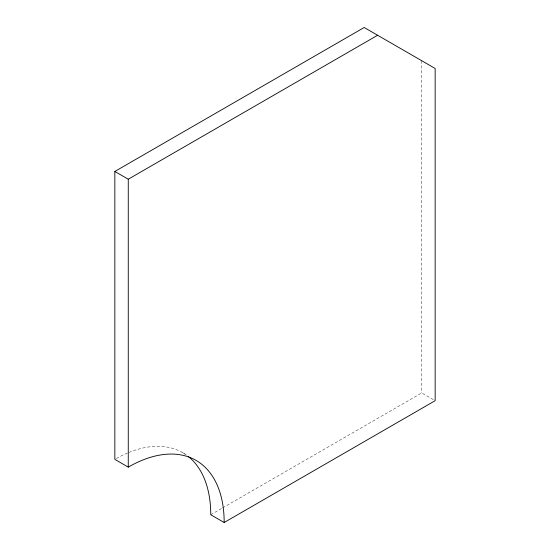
<?xml version="1.0" encoding="UTF-8"?>
<svg xmlns="http://www.w3.org/2000/svg" width="550" height="550" viewBox="0 0 550 550"><rect width="100%" height="100%" fill="white"/><g stroke="black" fill="none" stroke-linecap="round" stroke-linejoin="round"><path stroke-width="0.41" stroke-dasharray="2.75 2.06" d="M210.746 514.745L221.891 508.317M222.633 507.884L421.733 392.941L433.744 399.871M182.655 452.664L186.897 455.111M421.733 60.72L421.733 392.941M128.913 452.451A135.623 78.306 -60 0 1 186.251 454.967M116.318 458.542A135.623 78.306 -60 0 1 127.359 453.097"/><path stroke-width="0.82" d="M224.173 522.5A135.623 78.306 -60 0 0 128.267 467.129L114.847 459.381L114.847 171.456L364.189 27.5L435.153 68.475L435.153 400.689L224.173 522.5L210.746 514.745A135.623 78.306 -60 0 0 188.313 456.521M114.847 171.456L128.267 179.211L377.616 35.255M128.267 179.211L128.267 467.129"/></g></svg>
